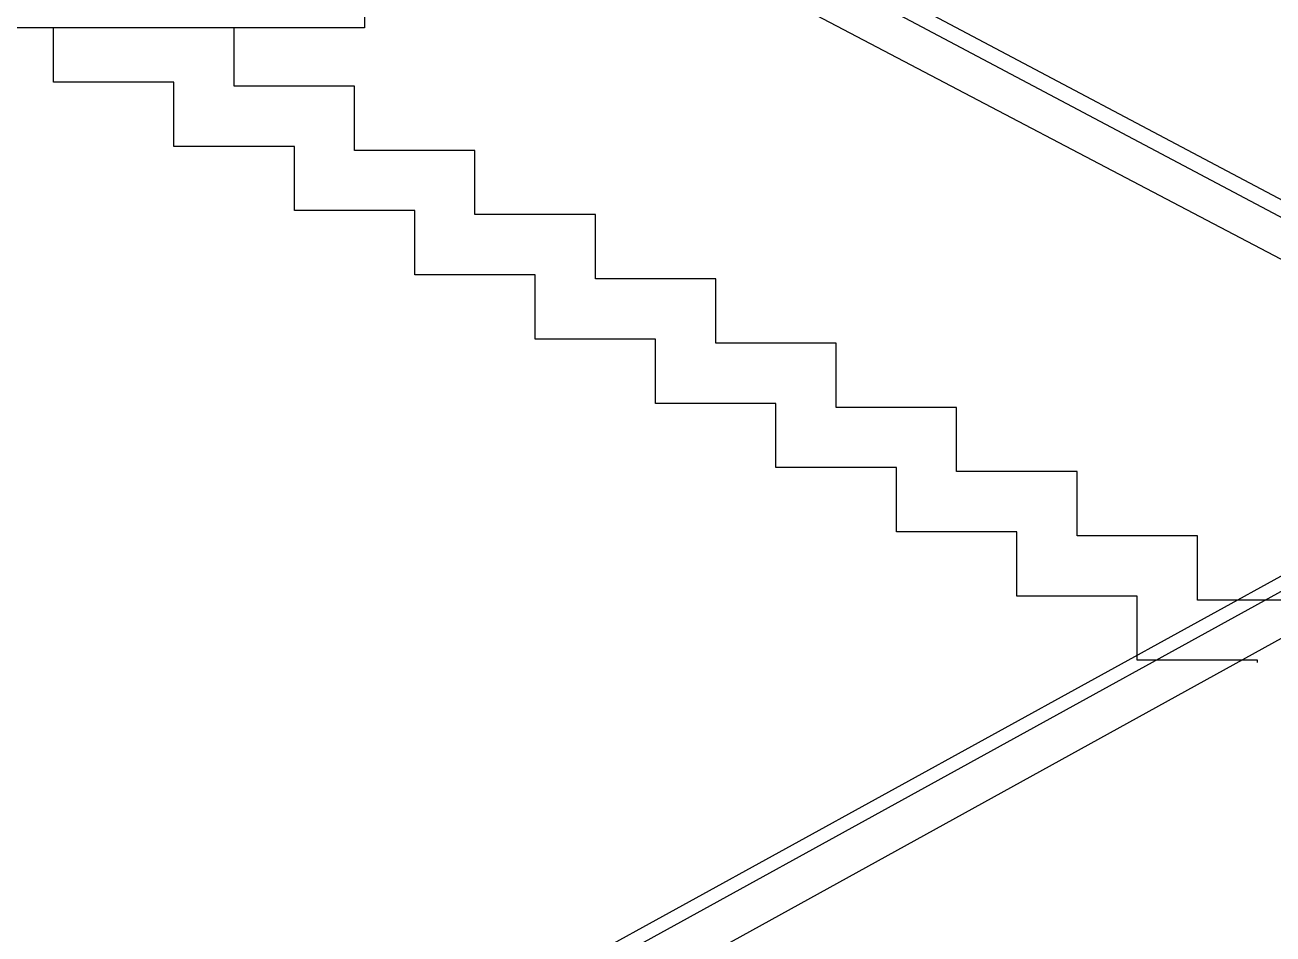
# Model space of a CAD drawing. Header units: millimetres. Extents: x 43168.9 to 43194.6, y -25545.1 to -25543.4.
# Drawn here: x 43182.4668 to 43182.5912, y -25544.6838 to -25544.5933 of the extents above; entities that cross this region are included whole.
import ezdxf

# ---------------------------------------------------------------- set-up
doc = ezdxf.new("R2010")
doc.units = ezdxf.units.MM
doc.header["$LTSCALE"] = 200
doc.linetypes.add('kesit_$0$HIDDEN2', pattern=[0.1875, 0.125, -0.0625])
for name, color, linetype in [('gor-4_sgh', 17, 'Continuous'), ('kesit_$0$gor-2_sgh', 161, 'Continuous'), ('kesit_$0$izd-alt_sgh', 8, 'kesit_$0$HIDDEN2'), ('kesit_$0$metal-mal._sgh', 122, 'Continuous'), ('siva_sgh', 145, 'Continuous')]:
    doc.layers.add(name, color=color, linetype=linetype)

msp = doc.modelspace()

# ---------------------------------------------------------------- linework, layer by layer
at = {"layer": 'gor-4_sgh'}
for p, q in [((43182.46964, -25544.59896), (43182.46964, -25544.59356)), ((43182.48164, -25544.59896), (43182.46964, -25544.59896)), ((43182.48164, -25544.60536), (43182.48164, -25544.59896)), ((43182.49364, -25544.60536), (43182.48164, -25544.60536)), ((43182.49364, -25544.61176), (43182.49364, -25544.60536)), ((43182.50564, -25544.61176), (43182.49364, -25544.61176)), ((43182.50564, -25544.61816), (43182.50564, -25544.61176)), ((43182.51764, -25544.61816), (43182.50564, -25544.61816)), ((43182.51764, -25544.62456), (43182.51764, -25544.61816)), ((43182.52964, -25544.62456), (43182.51764, -25544.62456)), ((43182.52964, -25544.63096), (43182.52964, -25544.62456)), ((43182.54164, -25544.63096), (43182.52964, -25544.63096)), ((43182.54164, -25544.63736), (43182.54164, -25544.63096)), ((43182.55364, -25544.63736), (43182.54164, -25544.63736)), ((43182.55364, -25544.64376), (43182.55364, -25544.63736)), ((43182.56564, -25544.64376), (43182.55364, -25544.64376)), ((43182.56564, -25544.65016), (43182.56564, -25544.64376)), ((43182.57764, -25544.65016), (43182.56564, -25544.65016)), ((43182.57764, -25544.65656), (43182.57764, -25544.65016)), ((43182.58964, -25544.65656), (43182.57764, -25544.65656)), ((43182.58964, -25544.65679), (43182.58964, -25544.65656))]:
    msp.add_line(p, q, dxfattribs=at)
at = {"layer": 'kesit_$0$gor-2_sgh'}
for p, q in [((43182.51864, -25544.57809), (43182.60564, -25544.62378)), ((43182.47564, -25544.71851), (43182.60964, -25544.64464))]:
    msp.add_line(p, q, dxfattribs=at)
at = {"layer": 'kesit_$0$izd-alt_sgh'}
for p, q in [((43182.48764, -25544.59936), (43182.48764, -25544.59356)), ((43182.49964, -25544.59936), (43182.48764, -25544.59936)), ((43182.49964, -25544.60576), (43182.49964, -25544.59936)), ((43182.51164, -25544.60576), (43182.49964, -25544.60576)), ((43182.51164, -25544.61216), (43182.51164, -25544.60576)), ((43182.52364, -25544.61216), (43182.51164, -25544.61216)), ((43182.52364, -25544.61856), (43182.52364, -25544.61216)), ((43182.53564, -25544.61856), (43182.52364, -25544.61856)), ((43182.53564, -25544.62496), (43182.53564, -25544.61856)), ((43182.54764, -25544.62496), (43182.53564, -25544.62496)), ((43182.54764, -25544.63136), (43182.54764, -25544.62496)), ((43182.55964, -25544.63136), (43182.54764, -25544.63136)), ((43182.55964, -25544.63776), (43182.55964, -25544.63136)), ((43182.57164, -25544.63776), (43182.55964, -25544.63776)), ((43182.57164, -25544.64416), (43182.57164, -25544.63776)), ((43182.58364, -25544.64416), (43182.57164, -25544.64416)), ((43182.58364, -25544.65056), (43182.58364, -25544.64416)), ((43182.59564, -25544.65056), (43182.58364, -25544.65056))]:
    msp.add_line(p, q, dxfattribs=at)
at = {"layer": 'kesit_$0$metal-mal._sgh'}
for p, q in [((43182.60606, -25544.61989), (43182.52016, -25544.57436)), ((43182.60766, -25544.61898), (43182.52343, -25544.57436)), ((43182.47493, -25544.71253), (43182.60607, -25544.64041)), ((43182.47564, -25544.71371), (43182.60767, -25544.64104))]:
    msp.add_line(p, q, dxfattribs=at)
at = {"layer": 'siva_sgh'}
for p, q in [((43182.50064, -25544.59216), (43182.50064, -25544.59356)), ((43182.50064, -25544.59356), (43182.40664, -25544.59356))]:
    msp.add_line(p, q, dxfattribs=at)

doc.saveas('drawing.dxf')
